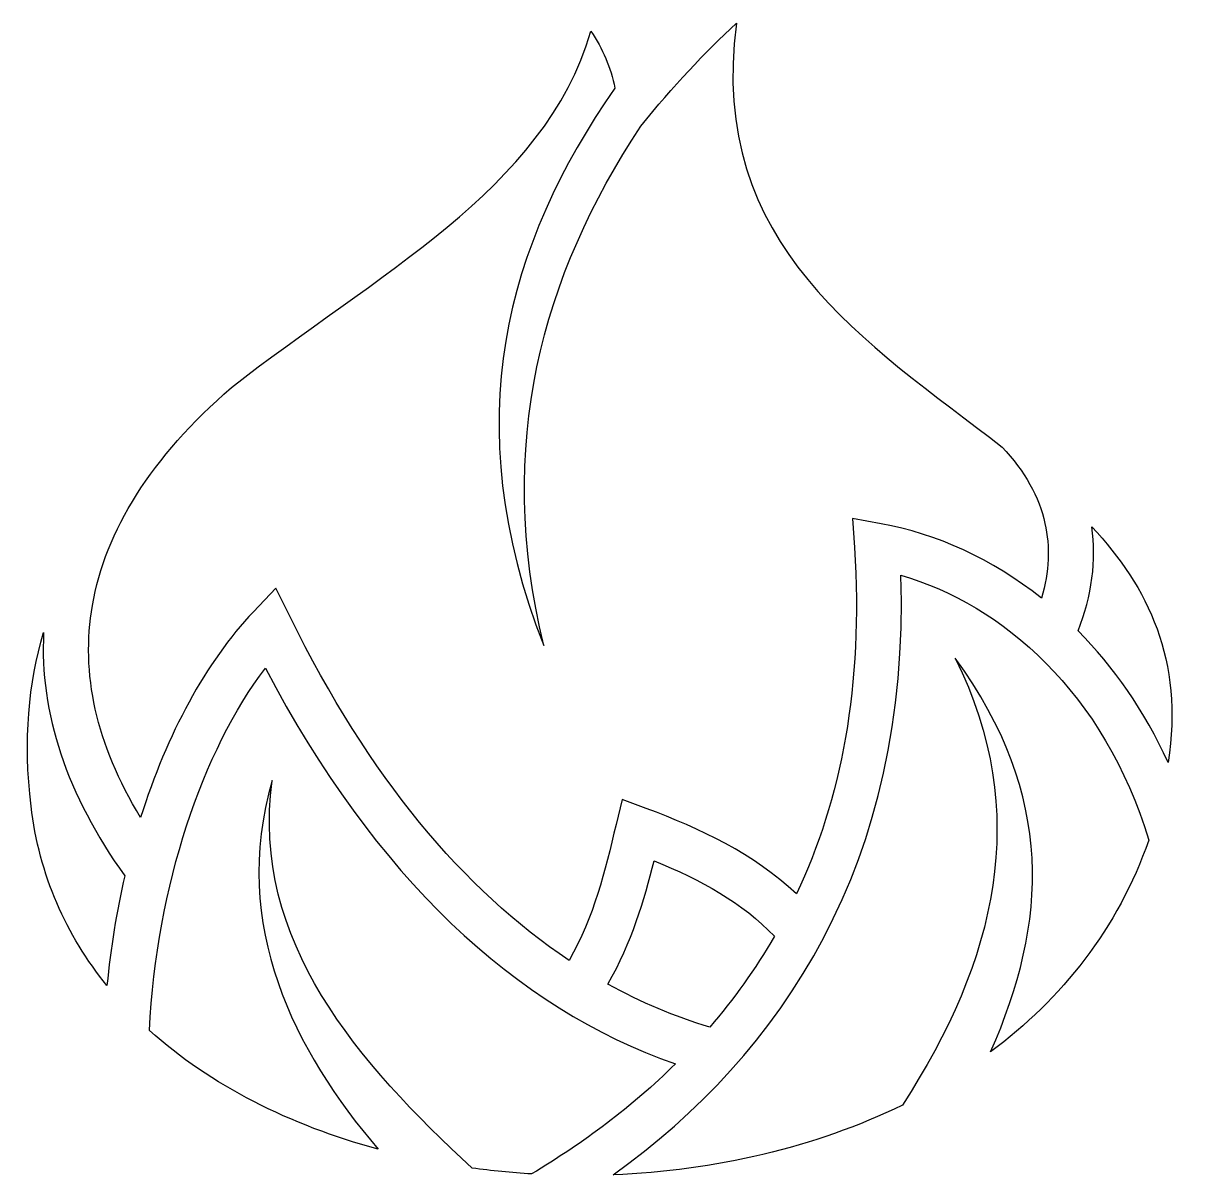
# Model space of a CAD drawing. Header units: centimetres. Extents: x -9.9 to 10.2, y -9.9 to 10.1.
import ezdxf

# ---------------------------------------------------------------- set-up
doc = ezdxf.new("R2010")
doc.units = ezdxf.units.CM
doc.header["$MEASUREMENT"] = 0
doc.layers.add('Layer 1', color=7, linetype='Continuous')

msp = doc.modelspace()

# ---------------------------------------------------------------- linework, layer by layer
at = {"layer": 'Layer 1'}
for points, knots in [([(2.41622, 10.07452), (1.86458, 9.56471), (1.31302, 8.98245), (0.76155, 8.29343), (0.76155, 8.29343), (-0.95806, 5.69327), (-1.75613, 2.77626), (-0.92129, -0.70218), (-0.92129, -0.70218), (-2.43892, 3.18642), (-1.56688, 6.24444), (0.31183, 8.9526), (0.31183, 8.9526), (0.2361, 9.30656), (0.10226, 9.63479), (-0.10344, 9.93659), (-0.10344, 9.93659), (-0.8997, 7.17977), (-3.87165, 5.7025), (-6.32828, 3.76556), (-6.32828, 3.76556), (-7.71957, 2.55673), (-8.513, 1.28663), (-8.73438, -0.00653), (-8.73438, -0.00653), (-8.93535, -1.18028), (-8.6783, -2.4018), (-7.9003, -3.67911), (-7.9003, -3.67911), (-7.4448, -2.23233), (-6.77155, -0.98605), (-5.94691, -0.11634), (-5.94691, -0.11634), (-5.94691, -0.11634), (-5.55728, 0.29454), (-5.55728, 0.29454), (-5.55728, 0.29454), (-5.55728, 0.29454), (-5.30735, -0.2135), (-5.30735, -0.2135), (-5.30735, -0.2135), (-3.94638, -2.98027), (-2.30744, -4.93673), (-0.48283, -6.15252), (-0.48283, -6.15252), (-0.04538, -5.38987), (0.1343, -4.62005), (0.3324, -3.79765), (0.3324, -3.79765), (0.3324, -3.79765), (0.43672, -3.36429), (0.43672, -3.36429), (0.43672, -3.36429), (0.43672, -3.36429), (0.85397, -3.52094), (0.85397, -3.52094), (0.85397, -3.52094), (1.7906, -3.87262), (2.71105, -4.30105), (3.45481, -5.00272), (3.45481, -5.00272), (4.22155, -3.37453), (4.61721, -1.40191), (4.45769, 0.99508), (4.45769, 0.99508), (4.45769, 0.99508), (4.42408, 1.50017), (4.42408, 1.50017), (4.42408, 1.50017), (4.42408, 1.50017), (4.92208, 1.40875), (4.92208, 1.40875), (4.92208, 1.40875), (5.87621, 1.23358), (6.83684, 0.80018), (7.69475, 0.12094), (7.69475, 0.12094), (7.83108, 0.58002), (7.84647, 1.00841), (7.75695, 1.41288), (7.75695, 1.41288), (7.6549, 1.8742), (7.41181, 2.31624), (7.01366, 2.73468), (7.01366, 2.73468), (4.68536, 4.55157), (1.90278, 6.2051), (2.41609, 10.07452), (2.41609, 10.07452), (2.41609, 10.07452), (2.41622, 10.07452), (2.41622, 10.07452)], [0, 0, 0, 0, 0.04166667, 0.04166667, 0.04166667, 0.04166667, 0.08333333, 0.08333333, 0.08333333, 0.08333333, 0.125, 0.125, 0.125, 0.125, 0.16666667, 0.16666667, 0.16666667, 0.16666667, 0.20833333, 0.20833333, 0.20833333, 0.20833333, 0.25, 0.25, 0.25, 0.25, 0.29166667, 0.29166667, 0.29166667, 0.29166667, 0.33333333, 0.33333333, 0.33333333, 0.33333333, 0.375, 0.375, 0.375, 0.375, 0.41666667, 0.41666667, 0.41666667, 0.41666667, 0.45833333, 0.45833333, 0.45833333, 0.45833333, 0.5, 0.5, 0.5, 0.5, 0.54166667, 0.54166667, 0.54166667, 0.54166667, 0.58333333, 0.58333333, 0.58333333, 0.58333333, 0.625, 0.625, 0.625, 0.625, 0.66666667, 0.66666667, 0.66666667, 0.66666667, 0.70833333, 0.70833333, 0.70833333, 0.70833333, 0.75, 0.75, 0.75, 0.75, 0.79166667, 0.79166667, 0.79166667, 0.79166667, 0.83333333, 0.83333333, 0.83333333, 0.83333333, 0.875, 0.875, 0.875, 0.875, 0.91666667, 0.91666667, 0.91666667, 0.91666667, 1, 1, 1, 1]), ([(8.56684, 1.35663), (8.65075, 0.77429), (8.56937, 0.16446), (8.33028, -0.44774), (8.33028, -0.44774), (8.94361, -1.0658), (9.47978, -1.82718), (9.88915, -2.72692), (9.88915, -2.72692), (10.15987, -0.94785), (9.54557, 0.30327), (8.56685, 1.35663), (8.56685, 1.35663), (8.56685, 1.35663), (8.56684, 1.35663), (8.56684, 1.35663)], [0, 0, 0, 0, 0.2, 0.2, 0.2, 0.2, 0.4, 0.4, 0.4, 0.4, 0.6, 0.6, 0.6, 0.6, 1, 1, 1, 1]), ([(5.26142, 0.51656), (5.42748, -4.45892), (3.19974, -7.77307), (0.28239, -9.86532), (0.28239, -9.86532), (2.03181, -9.79532), (3.77289, -9.39852), (5.28807, -8.65919), (5.28807, -8.65919), (6.91428, -6.15644), (7.53056, -3.59524), (6.20468, -0.922), (6.20468, -0.922), (7.94124, -3.30297), (7.80635, -5.50494), (6.8143, -7.73634), (6.8143, -7.73634), (8.04877, -6.81919), (9.02002, -5.60138), (9.55269, -4.07118), (9.55269, -4.07118), (8.78544, -1.51791), (7.017, 0.00891), (5.26138, 0.51657), (5.26138, 0.51657), (5.26138, 0.51657), (5.26142, 0.51656), (5.26142, 0.51656)], [0, 0, 0, 0, 0.125, 0.125, 0.125, 0.125, 0.25, 0.25, 0.25, 0.25, 0.375, 0.375, 0.375, 0.375, 0.5, 0.5, 0.5, 0.5, 0.625, 0.625, 0.625, 0.625, 0.75, 0.75, 0.75, 0.75, 1, 1, 1, 1]), ([(-9.57875, -0.47759), (-9.83922, -1.34735), (-9.93254, -2.33517), (-9.79748, -3.48079), (-9.79748, -3.48079), (-9.65592, -4.68102), (-9.18701, -5.71936), (-8.48243, -6.58983), (-8.48243, -6.58983), (-8.42002, -5.93812), (-8.3162, -5.30101), (-8.17481, -4.68953), (-8.17481, -4.68953), (-9.17866, -3.28837), (-9.65322, -1.86343), (-9.57875, -0.47762), (-9.57875, -0.47762), (-9.57875, -0.47762), (-9.57875, -0.47759), (-9.57875, -0.47759)], [0, 0, 0, 0, 0.16666667, 0.16666667, 0.16666667, 0.16666667, 0.33333333, 0.33333333, 0.33333333, 0.33333333, 0.5, 0.5, 0.5, 0.5, 0.66666667, 0.66666667, 0.66666667, 0.66666667, 1, 1, 1, 1]), ([(-5.7402, -1.09439), (-6.81957, -2.5087), (-7.62545, -4.8626), (-7.74714, -7.36426), (-7.74714, -7.36426), (-6.691, -8.31979), (-5.31152, -9.00974), (-3.78765, -9.42218), (-3.78765, -9.42218), (-5.23064, -7.73377), (-6.35547, -5.54694), (-5.61985, -3.03921), (-5.61985, -3.03921), (-6.00518, -5.81665), (-4.11268, -7.94621), (-2.15955, -9.75007), (-2.15955, -9.75007), (-1.82031, -9.79633), (-1.4774, -9.82951), (-1.13255, -9.85051), (-1.13255, -9.85051), (-0.2372, -9.31616), (0.60789, -8.68794), (1.35781, -7.94633), (1.35781, -7.94633), (-1.41305, -6.98321), (-3.84816, -4.70193), (-5.74011, -1.09437), (-5.74011, -1.09437), (-5.74011, -1.09437), (-5.7402, -1.09439), (-5.7402, -1.09439)], [0, 0, 0, 0, 0.11111111, 0.11111111, 0.11111111, 0.11111111, 0.22222222, 0.22222222, 0.22222222, 0.22222222, 0.33333333, 0.33333333, 0.33333333, 0.33333333, 0.44444444, 0.44444444, 0.44444444, 0.44444444, 0.55555556, 0.55555556, 0.55555556, 0.55555556, 0.66666667, 0.66666667, 0.66666667, 0.66666667, 0.77777778, 0.77777778, 0.77777778, 0.77777778, 1, 1, 1, 1]), ([(0.98829, -4.42667), (0.81692, -5.11763), (0.60886, -5.83719), (0.18997, -6.56273), (0.18997, -6.56273), (0.76194, -6.88017), (1.35035, -7.12829), (1.95238, -7.31045), (1.95238, -7.31045), (2.36744, -6.8291), (2.74387, -6.30517), (3.07236, -5.73476), (3.07236, -5.73476), (2.52063, -5.15369), (1.79535, -4.75887), (0.98825, -4.42671), (0.98825, -4.42671), (0.98825, -4.42671), (0.98829, -4.42667), (0.98829, -4.42667)], [0, 0, 0, 0, 0.16666667, 0.16666667, 0.16666667, 0.16666667, 0.33333333, 0.33333333, 0.33333333, 0.33333333, 0.5, 0.5, 0.5, 0.5, 0.66666667, 0.66666667, 0.66666667, 0.66666667, 1, 1, 1, 1])]:
    msp.add_open_spline(points, degree=3, knots=knots, dxfattribs=at)

doc.saveas('drawing.dxf')
